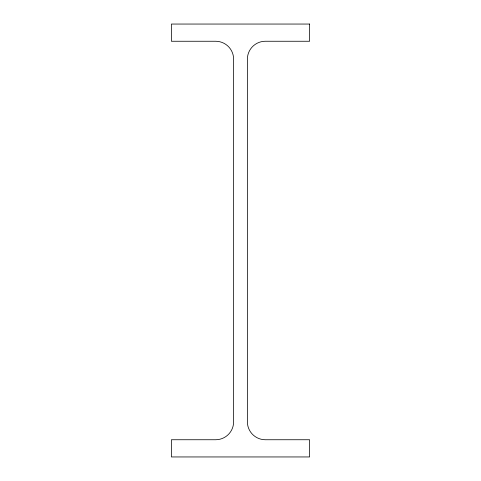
<?xml version="1.0" encoding="UTF-8"?>
<svg xmlns="http://www.w3.org/2000/svg" width="481" height="481" viewBox="0 0 481 481"><rect width="100%" height="100%" fill="white"/><g stroke="black" fill="none" stroke-linecap="round" stroke-linejoin="round"><path stroke-width="0.72" d="M309.602 24.05L171.398 24.05L171.398 41.258L215.662 41.258A17.965 17.965 0 0 1 233.628 59.223L233.628 421.777A17.965 17.965 0 0 1 215.662 439.742L171.398 439.742L171.398 456.95L309.602 456.95L309.602 439.742L265.338 439.742A17.965 17.965 0 0 1 247.372 421.777L247.372 59.223A17.965 17.965 0 0 1 265.338 41.258L309.602 41.258L309.602 24.05"/></g></svg>
